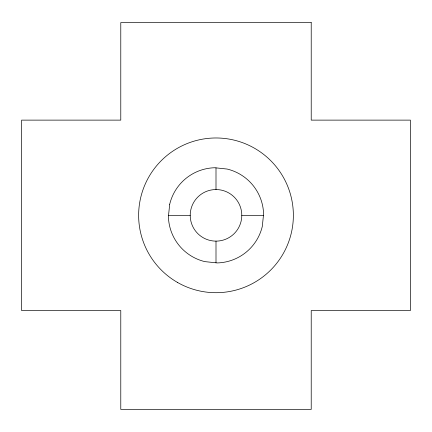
<?xml version="1.0" encoding="UTF-8"?>
<svg xmlns="http://www.w3.org/2000/svg" width="432" height="432" viewBox="0 0 432 432"><rect width="100%" height="100%" fill="white"/><g stroke="black" fill="none" stroke-linecap="round" stroke-linejoin="round"><path stroke-width="0.65" d="M168.539 215.336L190.21 215.336M241.79 215.336A25.79 25.79 0 0 0 203.105 193.007A25.79 25.79 0 0 0 203.105 237.67A25.79 25.79 0 0 0 241.79 215.336L263.461 215.336M216 167.875L216 189.551M216 241.126L216 262.796M169.706 204.228L168.41 216.589A47.606 47.606 0 0 0 204.887 261.63L217.247 262.931A47.606 47.606 0 0 0 262.294 226.449L263.59 214.088A47.606 47.606 0 0 0 227.113 169.047L214.753 167.746A47.606 47.606 0 0 0 169.706 204.228M311.218 22.583L120.782 22.583L120.782 120.123L21.6 120.123L21.6 310.554L120.782 310.554L120.782 409.417L311.218 409.417L311.218 310.554L410.4 310.554L410.4 120.123L311.218 120.123L311.218 22.583M177.32 282.339A77.366 77.366 0 0 0 293.366 215.336A77.366 77.366 0 0 0 177.32 148.338A77.366 77.366 0 0 0 177.32 282.339"/></g></svg>
